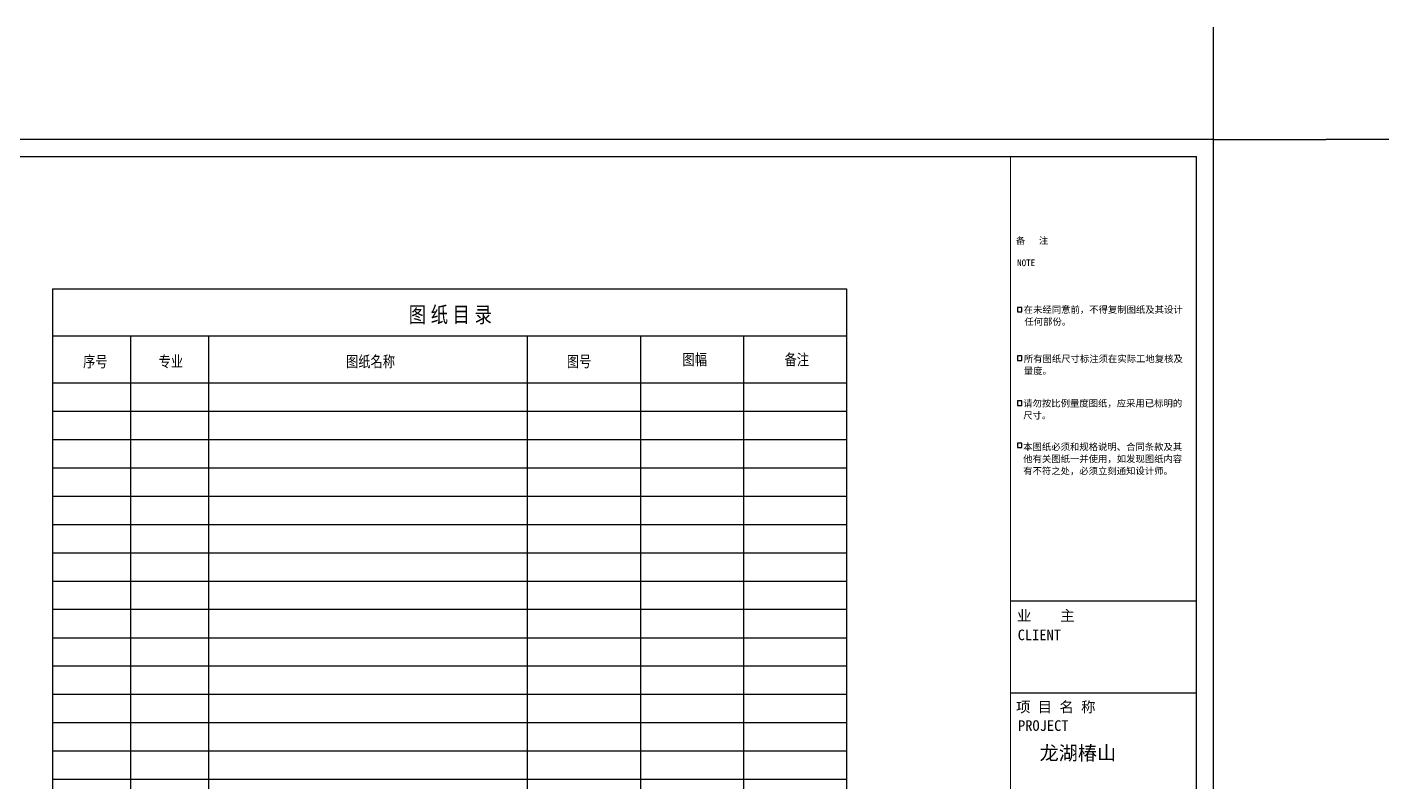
# Paper-space layout 'Layout1' of a CAD drawing. Extents: x -33 to 1767, y -6 to 331.
# Drawn here: x 1075.8 to 1317.1, y 196.4 to 330.9 of the extents above; entities that cross this region are included whole.
import ezdxf

# ---------------------------------------------------------------- set-up
doc = ezdxf.new("R2010")
doc.units = 0
doc.header["$LTSCALE"] = 10
doc.header["$MEASUREMENT"] = 0
doc.layers.add('图框', color=7, linetype='Continuous')
doc.layers.add('平面家具(活动)', color=134, linetype='Continuous')
doc.styles.add('PDC DIM', font='PMingLiU-ExtB.ttf', dxfattribs={"width": 0.8})
doc.styles.add('图框黑体', font='simhei.ttf')

# ---------------------------------------------------------------- blocks, each defined once
blk = doc.blocks.new('A$C2F647F21')
at = {"layer": '图框'}
for p, q in [((440, 316.97), (440, 336.97)), ((20, 316.97), (0, 316.97)), ((440, 316.97), (460, 316.97)), ((403.87, 234.79), (436.92, 234.79)), ((403.87, 218.43), (436.92, 218.43))]:
    blk.add_line(p, q, dxfattribs=at)
for points in [[(440, 20), (440, 316.97), (20, 316.97), (20, 20)], [(436.93, 23.07), (36.61, 23.07), (36.6, 313.9), (436.92, 313.9)], [(405.08, 286.24), (405.87, 286.24), (405.87, 287.03), (405.08, 287.03)], [(405.08, 277.62), (405.87, 277.62), (405.87, 278.4), (405.08, 278.4)], [(405.08, 269.6), (405.87, 269.6), (405.87, 270.39), (405.08, 270.39)], [(405.08, 262.08), (405.87, 262.08), (405.87, 262.86), (405.08, 262.86)]]:
    blk.add_lwpolyline(points, close=True, dxfattribs=at)
at = {"layer": '图框', "const_width": 0.203}
blk.add_lwpolyline([(403.87, 313.9), (436.92, 313.9), (436.93, 23.07), (403.88, 23.07)], close=True, dxfattribs=at)
at = {"layer": '图框', "style": '图框黑体'}
for s, height, p in [('备   注', 1.19, (404.82, 298.34)), ('NOTE', 1.19, (405.03, 294.4)), ('在未经同意前，不得复制图纸及其设计', 1.1898, (406.21, 286.06)), ('任何部份。', 1.19, (406.33, 283.91)), ('所有图纸尺寸标注须在实际工地复核及', 1.1898, (406.23, 277.3)), ('量度。', 1.19, (406.23, 275.15)), ('请勿按比例量度图纸，应采用已标明的', 1.1898, (406.12, 269.37)), ('尺寸。', 1.19, (406.12, 267.22)), ('本图纸必须和规格说明、合同条款及其', 1.1898, (406.12, 261.62)), ('他有关图纸一并使用，如发现图纸内容', 1.1898, (406.12, 259.47)), ('有不符之处，必须立刻通知设计师。', 1.1898, (406.12, 257.32)), ('业    主', 1.889, (405, 231.2)), ('CLIENT', 1.889, (405.14, 227.78)), ('项 目 名 称', 1.889, (404.84, 214.94)), ('PROJECT', 1.889, (405.2, 211.63))]:
    blk.add_text(s, height=height, dxfattribs=at).set_placement(p)
at = {"layer": '图框', "style": 'PDC DIM'}
for tag, p, height in [('CLIENT', (412, 222.8), 2.83), ('PROJECT', (405.4, 206.44), 2.83), ('SCALE', (420.59, 145.41), 2.12), ('DATE', (420.59, 135.26), 2.12), ('DRAWINGTITLE', (405.71, 114.29), 2.83), ('SHEETNO', (411.05, 86.09), 2.83)]:
    blk.add_attdef(tag, p, '', height=height, dxfattribs=at)

psp = doc.layouts.get("Layout1")

# ---------------------------------------------------------------- linework, layer by layer
at = {"lineweight": -3}
for p, q in [((1080.32, 284.22), (1080.32, 40.53)), ((1080.32, 284.22), (1221.77, 284.22)), ((1221.77, 284.22), (1221.77, 40.53)), ((1080.32, 275.86), (1221.77, 275.86)), ((1094.23, 275.86), (1094.23, 40.53)), ((1108.13, 275.86), (1108.13, 40.53)), ((1164.86, 275.86), (1164.86, 40.53)), ((1185.08, 275.86), (1185.08, 40.53)), ((1203.42, 275.86), (1203.42, 40.53)), ((1080.32, 267.51), (1221.77, 267.51)), ((1080.32, 262.46), (1221.77, 262.46)), ((1080.32, 257.42), (1221.77, 257.42)), ((1080.32, 252.38), (1221.77, 252.38)), ((1080.32, 247.33), (1221.77, 247.33)), ((1080.32, 242.29), (1221.77, 242.29)), ((1080.32, 237.24), (1221.77, 237.24)), ((1080.32, 232.2), (1221.77, 232.2)), ((1080.32, 227.16), (1221.77, 227.16)), ((1080.32, 222.11), (1221.77, 222.11)), ((1080.32, 217.07), (1221.77, 217.07)), ((1080.32, 212.02), (1221.77, 212.02)), ((1080.32, 206.98), (1221.77, 206.98)), ((1080.32, 201.94), (1221.77, 201.94)), ((1080.32, 196.89), (1221.77, 196.89))]:
    psp.add_line(p, q, dxfattribs=at)

# ---------------------------------------------------------------- block references
at = {"layer": '平面家具(活动)', "linetype": 'ByBlock'}
ref = psp.add_blockref('A$C2F647F21', (847.09, -6.12), dxfattribs=at)
ref.add_attrib('PROJECT', '    龙湖椿山', (1252.49, 200.32), dxfattribs={"layer": '图框', "height": 2.5, "style": 'PDC DIM'})
psp.add_blockref('A$C2F647F21', (1307.09, -6.12), dxfattribs=at)

# ---------------------------------------------------------------- texts
at = {"color": 7, "style": 'PDC DIM', "width": 0.8}
for s, height, p in [('图 纸 目 录', 2.828, (1143.79, 278.24)), ('图幅', 2, (1192.53, 270.66)), ('备注', 2, (1210.71, 270.63)), ('序号', 2, (1085.8, 270.29)), ('专业', 2, (1099.25, 270.31)), ('图纸名称', 2, (1132.62, 270.29)), ('图号', 2, (1171.94, 270.31))]:
    psp.add_text(s, height=height, dxfattribs=at).set_placement(p)

doc.saveas('drawing.dxf')
